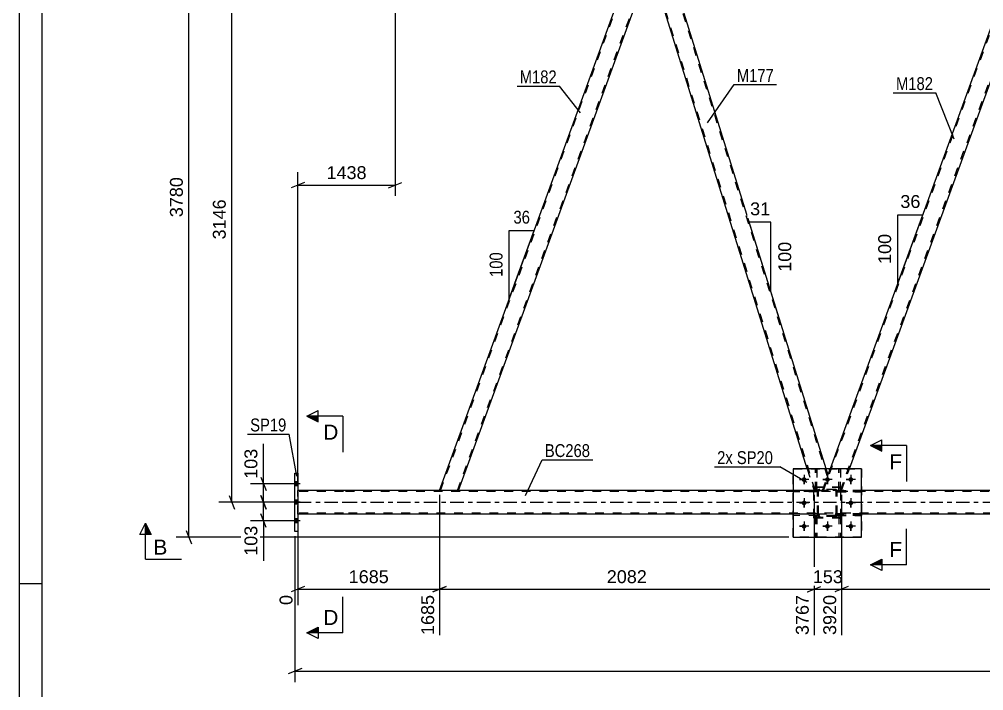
# Model space of a CAD drawing. Header units: millimetres. Extents: x 0 to 841, y 0 to 594.
# Drawn here: x 0 to 214.4, y 274.2 to 423.5 of the extents above; entities that cross this region are included whole.
import ezdxf

# ---------------------------------------------------------------- set-up
doc = ezdxf.new("R2010")
doc.units = ezdxf.units.MM
doc.linetypes.add('DXK_LINE_DOT2', pattern=[3.9198, 1.9599, -1.9599])
doc.linetypes.add('DXK_LINE_DOT3', pattern=[5.9187, 2.979, -0.9799, 0.9799, -0.9799])
doc.styles.add('Arial', font='ARIAL.TTF', dxfattribs={"height": 0.2})
doc.styles.add('Arial Narrow', font='ARIALN.TTF', dxfattribs={"height": 0.2})

# ---------------------------------------------------------------- blocks, each defined once
blk = doc.blocks.new('Unknown-317913800-1115')
at = {"color": 5, "linetype": 'Continuous'}
for p, q in [((0, 594), (0, 0)), ((5, 589), (5, 5)), ((5, 298), (0, 298))]:
    blk.add_line(p, q, dxfattribs=at)
blk = doc.blocks.new('Part-317913800-2945 - 2863')
at = {"color": 7, "linetype": 'DXK_LINE_DOT2'}
for p, q in [((177.48, 318.72), (172.08, 318.72)), ((172.08, 318.4), (172.08, 318.72)), ((177.48, 318.4), (172.08, 318.4)), ((176.88, 318.4), (176.88, 318.72)), ((177.48, 318.72), (177.48, 318.4))]:
    blk.add_line(p, q, dxfattribs=at)
blk = doc.blocks.new('Bolt-317913800-2865 - 2863')
at = {"linetype": 'Continuous'}
for points in [[(61.94, 319.76), (61.94, 320.64), (61.3, 320.64), (61.3, 319.76)], [(61.94, 319.76), (61.94, 320.64), (61.3, 320.64), (61.3, 319.76)], [(61.94, 319.76), (61.94, 320.64), (61.3, 320.64), (61.3, 319.76)], [(61.94, 315.66), (61.94, 316.54), (61.3, 316.54), (61.3, 315.66)], [(61.94, 315.66), (61.94, 316.54), (61.3, 316.54), (61.3, 315.66)], [(61.94, 311.56), (61.94, 312.44), (61.3, 312.44), (61.3, 311.56)], [(61.94, 311.56), (61.94, 312.44), (61.3, 312.44), (61.3, 311.56)], [(61.94, 311.56), (61.94, 312.44), (61.3, 312.44), (61.3, 311.56)]]:
    blk.add_hatch(color=1, dxfattribs=at).paths.add_polyline_path(points)
at = {"color": 1, "linetype": 'Continuous'}
for p, q in [((62.46, 320.2), (59.14, 320.2)), ((62.46, 320.2), (59.14, 320.2)), ((62.46, 320.2), (59.14, 320.2)), ((61.94, 320.64), (61.3, 320.64)), ((61.94, 320.64), (61.3, 320.64)), ((61.94, 320.64), (61.3, 320.64)), ((61.94, 319.76), (61.3, 319.76)), ((61.94, 319.76), (61.3, 319.76)), ((61.94, 319.76), (61.3, 319.76)), ((62.46, 316.1), (59.14, 316.1)), ((62.46, 316.1), (59.14, 316.1)), ((61.94, 316.54), (61.3, 316.54)), ((61.94, 316.54), (61.3, 316.54)), ((61.94, 315.66), (61.3, 315.66)), ((61.94, 315.66), (61.3, 315.66)), ((62.46, 312), (59.14, 312)), ((62.46, 312), (59.14, 312)), ((62.46, 312), (59.14, 312)), ((61.94, 312.44), (61.3, 312.44)), ((61.94, 312.44), (61.3, 312.44)), ((61.94, 312.44), (61.3, 312.44)), ((61.94, 311.56), (61.3, 311.56)), ((61.94, 311.56), (61.3, 311.56)), ((61.94, 311.56), (61.3, 311.56))]:
    blk.add_line(p, q, dxfattribs=at)
blk = doc.blocks.new('Bolt-317913800-2866 - 2863')
at = {"color": 1, "linetype": 'Continuous'}
for p, q in [((174.48, 322.2), (174.48, 321.51)), ((179.68, 322.2), (179.68, 321.51)), ((184.88, 322.2), (184.88, 321.51)), ((173.44, 321.16), (174.13, 321.16)), ((174.48, 320.12), (174.48, 320.82)), ((175.52, 321.16), (174.83, 321.16)), ((178.64, 321.16), (179.33, 321.16)), ((179.68, 320.12), (179.68, 320.82)), ((180.72, 321.16), (180.03, 321.16)), ((183.84, 321.16), (184.53, 321.16)), ((184.88, 320.12), (184.88, 320.82)), ((185.92, 321.16), (185.23, 321.16)), ((173.44, 315.96), (174.13, 315.96)), ((174.48, 317), (174.48, 316.31)), ((174.48, 314.92), (174.48, 315.62)), ((175.52, 315.96), (174.83, 315.96)), ((183.84, 315.96), (184.53, 315.96)), ((184.88, 317), (184.88, 316.31)), ((184.88, 314.92), (184.88, 315.62)), ((185.92, 315.96), (185.23, 315.96)), ((174.48, 311.8), (174.48, 311.11)), ((179.68, 311.8), (179.68, 311.11)), ((184.88, 311.8), (184.88, 311.11)), ((173.44, 310.76), (174.13, 310.76)), ((174.48, 309.72), (174.48, 310.42)), ((175.52, 310.76), (174.83, 310.76)), ((178.64, 310.76), (179.33, 310.76)), ((179.68, 309.72), (179.68, 310.42)), ((180.72, 310.76), (180.03, 310.76)), ((183.84, 310.76), (184.53, 310.76)), ((184.88, 309.72), (184.88, 310.42)), ((185.92, 310.76), (185.23, 310.76))]:
    blk.add_line(p, q, dxfattribs=at)
blk = doc.blocks.new('Part-317913800-2977 - 2863')
at = {"color": 7, "linetype": 'DXK_LINE_DOT2'}
for p, q in [((177.35, 313.2), (177.03, 313.2)), ((177.03, 313.2), (177.03, 308.36)), ((177.35, 313.2), (177.35, 308.36)), ((177.03, 312.6), (177.35, 312.6)), ((177.03, 308.36), (177.35, 308.36))]:
    blk.add_line(p, q, dxfattribs=at)
blk = doc.blocks.new('Part-317913800-3216 - 2863')
at = {"color": 7, "linetype": 'DXK_LINE_DOT2'}
for p, q in [((177.48, 318.72), (172.08, 318.72)), ((172.08, 318.72), (172.08, 318.4)), ((177.48, 318.4), (172.08, 318.4)), ((176.88, 318.4), (176.88, 318.72)), ((177.48, 318.4), (177.48, 318.72))]:
    blk.add_line(p, q, dxfattribs=at)
blk = doc.blocks.new('Part-317913800-2946 - 2863')
at = {"color": 7, "linetype": 'DXK_LINE_DOT2'}
for p, q in [((181.88, 313.2), (181.88, 313.52)), ((181.88, 313.52), (187.28, 313.52)), ((187.28, 313.2), (181.88, 313.2)), ((182.48, 313.2), (182.48, 313.52)), ((187.28, 313.52), (187.28, 313.2))]:
    blk.add_line(p, q, dxfattribs=at)
blk = doc.blocks.new('Part-317913800-2967 - 2863')
at = {"color": 2, "linetype": 'Continuous'}
for p, q in [((177.03, 323.56), (177.03, 323.56)), ((177.35, 323.56), (177.03, 323.56)), ((177.35, 323.56), (177.35, 323.56))]:
    blk.add_line(p, q, dxfattribs=at)
at = {"color": 7, "linetype": 'DXK_LINE_DOT2'}
for p, q in [((177.03, 318.72), (177.03, 323.56)), ((177.35, 318.72), (177.35, 323.56)), ((177.03, 319.32), (177.35, 319.32)), ((177.35, 318.72), (177.03, 318.72))]:
    blk.add_line(p, q, dxfattribs=at)
blk = doc.blocks.new('Part-317913800-2968 - 2863')
at = {"color": 7, "linetype": 'DXK_LINE_DOT2'}
for p, q in [((177.48, 313.52), (172.08, 313.52)), ((172.08, 313.2), (172.08, 313.52)), ((177.48, 313.2), (172.08, 313.2)), ((176.88, 313.2), (176.88, 313.52)), ((177.48, 313.52), (177.48, 313.2))]:
    blk.add_line(p, q, dxfattribs=at)
blk = doc.blocks.new('Part-317913800-3123 - 2863')
at = {"color": 2, "linetype": 'Continuous'}
for p, q in [((72.06, 318.74), (61.94, 318.74)), ((172.08, 318.74), (72.16, 318.74)), ((342.35, 318.74), (187.28, 318.74)), ((72.06, 313.46), (61.94, 313.46)), ((172.08, 313.46), (72.16, 313.46)), ((342.35, 313.46), (187.28, 313.46))]:
    blk.add_line(p, q, dxfattribs=at)
at = {"color": 7, "linetype": 'DXK_LINE_DOT2'}
for p, q in [((61.94, 313.46), (61.94, 318.74)), ((72.06, 318.5), (61.94, 318.5)), ((740.86, 318.5), (72.16, 318.5)), ((187.28, 318.74), (172.08, 318.74)), ((72.06, 313.7), (61.94, 313.7)), ((741.49, 313.7), (72.16, 313.7)), ((187.28, 313.46), (172.08, 313.46))]:
    blk.add_line(p, q, dxfattribs=at)
at = {"color": 7, "linetype": 'DXK_LINE_DOT3'}
for p, q in [((61.94, 316.1), (72.06, 316.1)), ((72.16, 316.1), (741.17, 316.1))]:
    blk.add_line(p, q, dxfattribs=at)
blk = doc.blocks.new('Part-317913800-3093 - 2863')
at = {"color": 7, "linetype": 'DXK_LINE_DOT2'}
for p, q in [((181.88, 318.4), (181.88, 318.72)), ((181.88, 318.72), (187.28, 318.72)), ((187.28, 318.4), (181.88, 318.4)), ((182.48, 318.4), (182.48, 318.72)), ((187.28, 318.72), (187.28, 318.4))]:
    blk.add_line(p, q, dxfattribs=at)
blk = doc.blocks.new('Part-317913800-3019 - 2863')
at = {"color": 2, "linetype": 'Continuous'}
for p, q in [((172.08, 323.56), (172.08, 308.36)), ((187.28, 323.56), (172.08, 323.56)), ((187.28, 308.36), (187.28, 323.56)), ((172.08, 308.36), (187.28, 308.36))]:
    blk.add_line(p, q, dxfattribs=at)
blk = doc.blocks.new('Bolt-317913800-3046 - 2863')
at = {"linetype": 'Continuous'}
for points in [[(175, 321.16, -1), (173.96, 321.16, -1)], [(180.2, 321.16, -1), (179.16, 321.16, -1)], [(185.4, 321.16, -1), (184.36, 321.16, -1)], [(175, 315.96, -1), (173.96, 315.96, -1)], [(185.4, 315.96, -1), (184.36, 315.96, -1)], [(175, 310.76, -1), (173.96, 310.76, -1)], [(180.2, 310.76, -1), (179.16, 310.76, -1)], [(185.4, 310.76, -1), (184.36, 310.76, -1)]]:
    blk.add_hatch(color=1, dxfattribs=at).paths.add_polyline_path(points)
at = {"color": 1, "linetype": 'Continuous'}
for p, q in [((174.48, 322.2), (174.48, 320.12)), ((179.68, 322.2), (179.68, 320.12)), ((184.88, 322.2), (184.88, 320.12)), ((175.52, 321.16), (173.44, 321.16)), ((180.72, 321.16), (178.64, 321.16)), ((185.92, 321.16), (183.84, 321.16)), ((175.52, 315.96), (173.44, 315.96)), ((174.48, 317), (174.48, 314.92)), ((185.92, 315.96), (183.84, 315.96)), ((184.88, 317), (184.88, 314.92)), ((174.48, 311.8), (174.48, 309.72)), ((179.68, 311.8), (179.68, 309.72)), ((184.88, 311.8), (184.88, 309.72)), ((175.52, 310.76), (173.44, 310.76)), ((180.72, 310.76), (178.64, 310.76)), ((185.92, 310.76), (183.84, 310.76))]:
    blk.add_line(p, q, dxfattribs=at)
blk = doc.blocks.new('Part-317913800-3157 - 2863')
at = {"color": 7, "linetype": 'DXK_LINE_DOT2'}
for p, q in [((177.48, 318.48), (177.52, 318.67)), ((177.52, 318.67), (177.48, 318.48)), ((177.48, 313.44), (177.48, 318.48)), ((177.72, 318.48), (177.74, 318.57)), ((177.72, 313.44), (177.72, 318.48)), ((177.74, 318.57), (177.79, 318.65)), ((177.77, 318.93), (177.96, 318.96)), ((177.96, 318.96), (177.77, 318.93)), ((177.79, 318.65), (177.87, 318.7)), ((177.87, 318.7), (177.96, 318.72)), ((181.4, 318.96), (177.96, 318.96)), ((177.96, 318.72), (181.4, 318.72)), ((181.4, 318.96), (181.58, 318.93)), ((181.58, 318.93), (181.4, 318.96)), ((181.4, 318.72), (181.49, 318.7)), ((181.49, 318.7), (181.57, 318.65)), ((181.57, 318.65), (181.62, 318.57)), ((181.62, 318.57), (181.64, 318.48)), ((181.64, 313.44), (181.64, 318.48)), ((181.84, 318.67), (181.88, 318.48)), ((181.88, 318.48), (181.84, 318.67)), ((181.88, 313.44), (181.88, 318.48)), ((177.52, 313.26), (177.48, 313.44)), ((177.48, 313.44), (177.52, 313.26)), ((177.74, 313.35), (177.72, 313.44)), ((177.79, 313.27), (177.74, 313.35)), ((177.87, 313.22), (177.79, 313.27)), ((177.96, 313.2), (177.87, 313.22)), ((181.4, 313.2), (177.96, 313.2)), ((181.49, 313.22), (181.4, 313.2)), ((181.57, 313.27), (181.49, 313.22)), ((181.62, 313.35), (181.57, 313.27)), ((181.64, 313.44), (181.62, 313.35)), ((181.88, 313.44), (181.84, 313.26)), ((181.84, 313.26), (181.88, 313.44)), ((177.96, 312.96), (177.77, 313)), ((177.77, 313), (177.96, 312.96)), ((181.4, 312.96), (177.96, 312.96)), ((181.58, 313), (181.4, 312.96)), ((181.4, 312.96), (181.58, 313))]:
    blk.add_line(p, q, dxfattribs=at)
at = {"color": 7, "linetype": 'DXK_LINE_DOT3'}
blk.add_line((179.68, 315.96), (179.68, 315.96), dxfattribs=at)
at = {"color": 7, "linetype": 'DXK_LINE_DOT2'}
for centre, start, end in [((177.96, 318.48), 112.5, 157.5), ((177.96, 318.48), 112.5, 157.5), ((181.4, 318.48), 22.5, 67.5), ((181.4, 318.48), 22.5, 67.5), ((177.96, 313.44), 202.5, 247.5), ((177.96, 313.44), 202.5, 247.5), ((181.4, 313.44), 292.5, 337.5), ((181.4, 313.44), 292.5, 337.5)]:
    blk.add_arc(centre, 0.48, start, end, dxfattribs=at)
blk = doc.blocks.new('Part-317913800-3124 - 2863')
at = {"color": 7, "linetype": 'DXK_LINE_DOT2'}
for p, q in [((182.68, 319.36), (176.68, 319.36)), ((176.68, 312.56), (176.68, 319.36)), ((182.68, 312.56), (182.68, 319.36)), ((182.68, 312.56), (176.68, 312.56))]:
    blk.add_line(p, q, dxfattribs=at)
blk = doc.blocks.new('Part-317913800-3148 - 2863')
at = {"color": 7, "linetype": 'DXK_LINE_DOT2'}
for p, q in [((182.23, 318.72), (182.23, 323.56)), ((182.23, 323.56), (182.55, 323.56)), ((182.55, 323.56), (182.55, 318.72)), ((182.23, 319.32), (182.55, 319.32)), ((182.55, 318.72), (182.23, 318.72))]:
    blk.add_line(p, q, dxfattribs=at)
blk = doc.blocks.new('Part-317913800-3156 - 2863')
at = {"color": 7, "linetype": 'DXK_LINE_DOT2'}
for p, q in [((177.03, 313.2), (177.35, 313.2)), ((177.03, 313.2), (177.03, 308.36)), ((177.35, 313.2), (177.35, 308.36)), ((177.03, 312.6), (177.35, 312.6)), ((177.35, 308.36), (177.03, 308.36))]:
    blk.add_line(p, q, dxfattribs=at)
blk = doc.blocks.new('Part-317913800-3189 - 2863')
at = {"color": 7, "linetype": 'DXK_LINE_DOT2'}
for p, q in [((182.68, 319.5), (176.68, 319.5)), ((176.68, 312.7), (176.68, 319.5)), ((182.68, 312.7), (182.68, 319.5)), ((182.68, 312.7), (176.68, 312.7))]:
    blk.add_line(p, q, dxfattribs=at)
blk = doc.blocks.new('Part-317913800-3190 - 2863')
at = {"color": 7, "linetype": 'DXK_LINE_DOT2'}
for p, q in [((177.48, 318.48), (177.52, 318.67)), ((177.52, 318.67), (177.48, 318.48)), ((177.48, 313.44), (177.48, 318.48)), ((177.72, 318.48), (177.74, 318.57)), ((177.72, 313.44), (177.72, 318.48)), ((177.74, 318.57), (177.79, 318.65)), ((177.77, 318.93), (177.96, 318.96)), ((177.96, 318.96), (177.77, 318.93)), ((177.79, 318.65), (177.87, 318.7)), ((177.87, 318.7), (177.96, 318.72)), ((181.4, 318.96), (177.96, 318.96)), ((177.96, 318.72), (181.4, 318.72)), ((181.4, 318.96), (181.58, 318.93)), ((181.58, 318.93), (181.4, 318.96)), ((181.4, 318.72), (181.49, 318.7)), ((181.49, 318.7), (181.57, 318.65)), ((181.57, 318.65), (181.62, 318.57)), ((181.62, 318.57), (181.64, 318.48)), ((181.64, 313.44), (181.64, 318.48)), ((181.84, 318.67), (181.88, 318.48)), ((181.88, 318.48), (181.84, 318.67)), ((181.88, 313.44), (181.88, 318.48)), ((177.52, 313.26), (177.48, 313.44)), ((177.48, 313.44), (177.52, 313.26)), ((177.74, 313.35), (177.72, 313.44)), ((177.79, 313.27), (177.74, 313.35)), ((177.87, 313.22), (177.79, 313.27)), ((177.96, 313.2), (177.87, 313.22)), ((181.4, 313.2), (177.96, 313.2)), ((181.49, 313.22), (181.4, 313.2)), ((181.57, 313.27), (181.49, 313.22)), ((181.62, 313.35), (181.57, 313.27)), ((181.64, 313.44), (181.62, 313.35)), ((181.88, 313.44), (181.84, 313.26)), ((181.84, 313.26), (181.88, 313.44)), ((177.96, 312.96), (177.77, 313)), ((177.77, 313), (177.96, 312.96)), ((181.4, 312.96), (177.96, 312.96)), ((181.58, 313), (181.4, 312.96)), ((181.4, 312.96), (181.58, 313))]:
    blk.add_line(p, q, dxfattribs=at)
at = {"color": 7, "linetype": 'DXK_LINE_DOT3'}
blk.add_line((179.68, 315.96), (179.68, 315.96), dxfattribs=at)
at = {"color": 7, "linetype": 'DXK_LINE_DOT2'}
for centre, start, end in [((177.96, 318.48), 112.5, 157.5), ((177.96, 318.48), 112.5, 157.5), ((181.4, 318.48), 22.5, 67.5), ((181.4, 318.48), 22.5, 67.5), ((177.96, 313.44), 202.5, 247.5), ((177.96, 313.44), 202.5, 247.5), ((181.4, 313.44), 292.5, 337.5), ((181.4, 313.44), 292.5, 337.5)]:
    blk.add_arc(centre, 0.48, start, end, dxfattribs=at)
blk = doc.blocks.new('Part-317913800-3213 - 2863')
at = {"color": 2, "linetype": 'Continuous'}
for p, q in [((182.23, 323.56), (182.23, 323.56)), ((182.55, 323.56), (182.23, 323.56)), ((182.55, 323.56), (182.55, 323.56))]:
    blk.add_line(p, q, dxfattribs=at)
at = {"color": 7, "linetype": 'DXK_LINE_DOT2'}
for p, q in [((182.23, 318.72), (182.23, 323.56)), ((182.55, 318.72), (182.55, 323.56)), ((182.23, 319.32), (182.55, 319.32)), ((182.55, 318.72), (182.23, 318.72))]:
    blk.add_line(p, q, dxfattribs=at)
blk = doc.blocks.new('Part-317913800-3215 - 2863')
at = {"color": 7, "linetype": 'DXK_LINE_DOT2'}
for p, q in [((177.48, 313.52), (172.08, 313.52)), ((172.08, 313.52), (172.08, 313.2)), ((177.48, 313.2), (172.08, 313.2)), ((176.88, 313.2), (176.88, 313.52)), ((177.48, 313.2), (177.48, 313.52))]:
    blk.add_line(p, q, dxfattribs=at)
blk = doc.blocks.new('Part-317913800-3217 - 2863')
at = {"color": 7, "linetype": 'DXK_LINE_DOT2'}
for p, q in [((187.28, 313.52), (181.88, 313.52)), ((181.88, 313.52), (181.88, 313.2)), ((181.88, 313.2), (187.28, 313.2)), ((182.48, 313.2), (182.48, 313.52)), ((187.28, 313.2), (187.28, 313.52))]:
    blk.add_line(p, q, dxfattribs=at)
blk = doc.blocks.new('Part-317913800-3218 - 2863')
at = {"color": 7, "linetype": 'DXK_LINE_DOT2'}
for p, q in [((187.28, 318.72), (181.88, 318.72)), ((181.88, 318.72), (181.88, 318.4)), ((181.88, 318.4), (187.28, 318.4)), ((182.48, 318.4), (182.48, 318.72)), ((187.28, 318.4), (187.28, 318.72))]:
    blk.add_line(p, q, dxfattribs=at)
blk = doc.blocks.new('Part-317913800-3251 - 2863')
at = {"color": 7, "linetype": 'DXK_LINE_DOT2'}
for p, q in [((182.55, 313.2), (182.23, 313.2)), ((182.23, 313.2), (182.23, 308.36)), ((182.55, 313.2), (182.55, 308.36)), ((182.23, 312.6), (182.55, 312.6)), ((182.23, 308.36), (182.55, 308.36))]:
    blk.add_line(p, q, dxfattribs=at)
blk = doc.blocks.new('Part-317913800-3266 - 2863')
at = {"color": 7, "linetype": 'DXK_LINE_DOT2'}
for p, q in [((177.03, 318.72), (177.03, 323.56)), ((177.03, 323.56), (177.35, 323.56)), ((177.35, 323.56), (177.35, 318.72)), ((177.03, 319.32), (177.35, 319.32)), ((177.35, 318.72), (177.03, 318.72))]:
    blk.add_line(p, q, dxfattribs=at)
blk = doc.blocks.new('Part-317913800-3272 - 2863')
at = {"color": 7, "linetype": 'DXK_LINE_DOT2'}
for p, q in [((182.23, 313.2), (182.55, 313.2)), ((182.23, 313.2), (182.23, 308.36)), ((182.55, 313.2), (182.55, 308.36)), ((182.23, 312.6), (182.55, 312.6)), ((182.55, 308.36), (182.23, 308.36))]:
    blk.add_line(p, q, dxfattribs=at)
blk = doc.blocks.new('Part-317913800-3287 - 2863')
at = {"color": 2, "linetype": 'Continuous'}
for p, q in [((61.3, 309.6), (61.3, 322.6)), ((61.3, 322.6), (61.94, 322.6)), ((61.94, 322.6), (61.94, 309.6)), ((61.94, 309.6), (61.3, 309.6))]:
    blk.add_line(p, q, dxfattribs=at)
blk = doc.blocks.new('Part-317913800-3292 - 2863')
at = {"color": 7, "linetype": 'DXK_LINE_DOT2'}
for p, q in [((172.08, 308.36), (172.08, 323.56)), ((172.08, 323.56), (187.28, 323.56)), ((187.28, 323.56), (187.28, 308.36)), ((187.28, 308.36), (172.08, 308.36))]:
    blk.add_line(p, q, dxfattribs=at)
blk = doc.blocks.new('Part-317913800-3340 - 2863')
at = {"color": 2, "linetype": 'Continuous'}
for p, q in [((141.8, 439.96), (140.26, 435.71)), ((143.12, 439.96), (141.8, 439.96)), ((179.4, 323.56), (143.12, 439.96)), ((175.21, 323.56), (140.26, 435.71))]:
    blk.add_line(p, q, dxfattribs=at)
at = {"color": 7, "linetype": 'DXK_LINE_DOT2'}
for p, q in [((179.69, 321.84), (142.87, 439.96)), ((176.97, 318.74), (140.39, 436.08)), ((175.21, 323.56), (176.72, 318.74)), ((178.56, 318.74), (179.82, 322.21)), ((179.82, 322.21), (179.4, 323.56)), ((176.72, 318.74), (178.56, 318.74))]:
    blk.add_line(p, q, dxfattribs=at)
blk = doc.blocks.new('Part-317913800-3345 - 2863')
at = {"color": 7, "linetype": 'DXK_LINE_DOT2'}
for p, q in [((178.82, 318.74), (222.94, 439.96)), ((182.56, 318.74), (226.68, 439.96)), ((222.94, 439.96), (222.96, 439.96)), ((226.94, 439.96), (225.39, 435.71)), ((178.56, 318.74), (180.32, 323.56)), ((182.82, 318.74), (184.57, 323.56)), ((182.82, 318.74), (178.56, 318.74))]:
    blk.add_line(p, q, dxfattribs=at)
at = {"color": 2, "linetype": 'Continuous'}
for p, q in [((222.68, 439.96), (180.32, 323.56)), ((226.94, 439.96), (222.68, 439.96)), ((184.57, 323.56), (225.39, 435.71))]:
    blk.add_line(p, q, dxfattribs=at)
blk = doc.blocks.new('Part-317913800-3355 - 2863')
at = {"color": 2, "linetype": 'Continuous'}
for p, q in [((93.43, 318.74), (137.55, 439.96)), ((137.55, 439.96), (141.8, 439.96)), ((97.68, 318.74), (140.26, 435.71))]:
    blk.add_line(p, q, dxfattribs=at)
at = {"color": 7, "linetype": 'DXK_LINE_DOT2'}
for p, q in [((93.68, 318.74), (137.8, 439.96)), ((97.43, 318.74), (141.55, 439.96)), ((137.8, 439.96), (137.82, 439.96)), ((140.26, 435.71), (141.8, 439.96)), ((97.68, 318.74), (93.43, 318.74))]:
    blk.add_line(p, q, dxfattribs=at)
blk = doc.blocks.new('StraightDimension-317913800-4324 - 2863')
at = {"color": 7, "linetype": 'Continuous'}
for p, q in [((38.31, 458.06), (37.11, 461.06)), ((86.79, 459.56), (34.86, 459.56)), ((37.71, 308.36), (37.71, 459.56)), ((37.11, 309.86), (38.31, 306.86)), ((171.08, 308.36), (34.86, 308.36))]:
    blk.add_line(p, q, dxfattribs=at)
at = {"color": 0}
blk.add_wipeout([(36.96, 389.01), (32.76, 389.01), (32.76, 378.92), (36.96, 378.92)], dxfattribs=at)
at = {"color": 3, "style": 'Arial'}
blk.add_text('3780', height=2.865, rotation=90.0002, dxfattribs=at).set_placement((36.36, 379.52))
blk = doc.blocks.new('StraightDimension-317913800-3922 - 2863')
at = {"color": 7, "linetype": 'Continuous'}
for p, q in [((93.43, 317.74), (93.43, 286.58)), ((61.94, 312.46), (61.94, 293.25)), ((63.44, 297.37), (60.44, 296.17)), ((61.94, 296.77), (93.43, 296.77)), ((91.93, 296.17), (94.93, 297.37))]:
    blk.add_line(p, q, dxfattribs=at)
at = {"color": 0}
blk.add_wipeout([(82.73, 297.52), (82.73, 301.72), (72.64, 301.72), (72.64, 297.52)], dxfattribs=at)
at = {"color": 0, "linetype": 'Continuous'}
for points in [[(61.34, 296.07), (57.14, 296.07), (57.14, 292.65), (61.34, 292.65)], [(92.83, 296.07), (88.63, 296.07), (88.63, 285.98), (92.83, 285.98)]]:
    blk.add_wipeout(points, dxfattribs=at)
at = {"color": 3, "style": 'Arial'}
blk.add_text('1685', height=2.865, dxfattribs=at).set_placement((73.24, 298.12))
at = {"color": 3, "linetype": 'Continuous', "style": 'Arial'}
for s, height, p in [('0', 2.87, (60.74, 293.25)), ('1685', 2.865, (92.23, 286.58))]:
    blk.add_text(s, height=height, rotation=90.0002, dxfattribs=at).set_placement(p)
blk = doc.blocks.new('StraightDimension-317913800-3563 - 2863')
at = {"color": 7, "linetype": 'Continuous'}
for p, q in [((83.56, 438.96), (83.56, 384.25)), ((61.94, 319.74), (61.94, 389.5)), ((63.44, 387.25), (60.44, 386.05)), ((61.94, 386.65), (83.56, 386.65)), ((82.06, 386.05), (85.06, 387.25))]:
    blk.add_line(p, q, dxfattribs=at)
at = {"color": 0}
blk.add_wipeout([(77.8, 387.4), (77.8, 391.6), (67.71, 391.6), (67.71, 387.4)], dxfattribs=at)
at = {"color": 3, "style": 'Arial'}
blk.add_text('1438', height=2.865, dxfattribs=at).set_placement((68.31, 388))
blk = doc.blocks.new('AngleDimension-317913800-3476 - 2863')
at = {"color": 7, "linetype": 'Continuous'}
for p, q in [((108.94, 376.59), (114.48, 376.59)), ((108.94, 361.36), (114.48, 376.59)), ((108.94, 361.36), (108.94, 376.59)), ((110.21, 364.86), (114.48, 376.59))]:
    blk.add_line(p, q, dxfattribs=at)
at = {"color": 0}
for points in [[(114.14, 377.49), (114.14, 381.69), (109.28, 381.69), (109.28, 377.49)], [(108.04, 372.32), (103.84, 372.32), (103.84, 365.63), (108.04, 365.63)]]:
    blk.add_wipeout(points, dxfattribs=at)
at = {"color": 3, "style": 'Arial Narrow'}
blk.add_text('36', height=2.863, dxfattribs=at).set_placement((109.88, 378.09))
blk.add_text('100', height=2.863, rotation=90.0002, dxfattribs=at).set_placement((107.44, 366.23))
blk = doc.blocks.new('AngleDimension-317913800-3500 - 2863')
at = {"color": 7, "linetype": 'Continuous'}
for p, q in [((195.34, 380.07), (200.88, 380.07)), ((195.34, 364.84), (200.88, 380.07)), ((195.34, 364.84), (195.34, 380.07)), ((196.71, 368.61), (200.88, 380.07))]:
    blk.add_line(p, q, dxfattribs=at)
at = {"color": 0}
for points in [[(200.94, 380.97), (200.94, 385.17), (195.29, 385.17), (195.29, 380.97)], [(194.44, 376.39), (190.24, 376.39), (190.24, 368.52), (194.44, 368.52)]]:
    blk.add_wipeout(points, dxfattribs=at)
at = {"color": 3, "style": 'Arial'}
blk.add_text('36', height=2.865, dxfattribs=at).set_placement((195.89, 381.57))
blk.add_text('100', height=2.865, rotation=90.0002, dxfattribs=at).set_placement((193.84, 369.12))
blk = doc.blocks.new('StraightDimension-317913800-3520 - 2863')
at = {"color": 7, "linetype": 'Continuous'}
for p, q in [((53.68, 321.7), (54.88, 318.7)), ((60.3, 320.2), (51.43, 320.2)), ((54.28, 316.1), (54.28, 320.2)), ((54.88, 314.6), (53.68, 317.6)), ((60.62, 316.1), (51.43, 316.1))]:
    blk.add_line(p, q, dxfattribs=at)
at = {"color": 0}
blk.add_wipeout([(53.53, 328.6), (49.33, 328.6), (49.33, 320.72), (53.53, 320.72)], dxfattribs=at)
at = {"color": 7, "linetype": 'Continuous'}
blk.add_line((54.28, 320.2), (54.28, 329.12), dxfattribs=at)
blk.add_line((54.28, 320.2), (54.28, 329.12), dxfattribs=at)
at = {"color": 3, "style": 'Arial'}
blk.add_text('103', height=2.865, rotation=90.0002, dxfattribs=at).set_placement((52.93, 321.32))
blk = doc.blocks.new('StraightDimension-317913800-3530 - 2863')
at = {"color": 7, "linetype": 'Continuous'}
for p, q in [((53.68, 317.6), (54.88, 314.6)), ((60.62, 316.1), (51.43, 316.1)), ((54.28, 312), (54.28, 316.1)), ((54.88, 310.5), (53.68, 313.5)), ((60.3, 312), (51.43, 312))]:
    blk.add_line(p, q, dxfattribs=at)
at = {"color": 0}
blk.add_wipeout([(53.53, 311.47), (49.33, 311.47), (49.33, 303.6), (53.53, 303.6)], dxfattribs=at)
at = {"color": 7, "linetype": 'Continuous'}
blk.add_line((54.28, 312), (54.28, 303.08), dxfattribs=at)
blk.add_line((54.28, 312), (54.28, 303.08), dxfattribs=at)
at = {"color": 3, "style": 'Arial'}
blk.add_text('103', height=2.865, rotation=90.0002, dxfattribs=at).set_placement((52.93, 304.2))
blk = doc.blocks.new('AngleDimension-317913800-3568 - 2863')
at = {"color": 7, "linetype": 'Continuous'}
for p, q in [((167.12, 378.44), (162.3, 378.44)), ((167.12, 362.97), (162.3, 378.44)), ((167.12, 362.97), (167.12, 378.44)), ((169.28, 356.04), (167.12, 362.97))]:
    blk.add_line(p, q, dxfattribs=at)
at = {"color": 0}
for points in [[(167.53, 379.34), (167.53, 383.54), (161.89, 383.54), (161.89, 379.34)], [(172.22, 374.64), (168.02, 374.64), (168.02, 366.77), (172.22, 366.77)]]:
    blk.add_wipeout(points, dxfattribs=at)
at = {"color": 3, "style": 'Arial'}
blk.add_text('31', height=2.865, dxfattribs=at).set_placement((162.49, 379.94))
blk.add_text('100', height=2.865, rotation=90.0002, dxfattribs=at).set_placement((171.62, 367.37))
blk = doc.blocks.new('StraightDimension-317913800-3828 - 2863')
at = {"color": 7, "linetype": 'Continuous'}
for p, q in [((81.92, 441.96), (44.4, 441.96)), ((47.85, 440.46), (46.65, 443.46)), ((47.25, 316.1), (47.25, 441.96)), ((46.65, 317.6), (47.85, 314.6)), ((60.3, 316.1), (44.4, 316.1))]:
    blk.add_line(p, q, dxfattribs=at)
at = {"color": 0}
blk.add_wipeout([(46.5, 384.08), (42.3, 384.08), (42.3, 373.98), (46.5, 373.98)], dxfattribs=at)
at = {"color": 3, "style": 'Arial'}
blk.add_text('3146', height=2.865, rotation=90.0002, dxfattribs=at).set_placement((45.9, 374.58))
blk = doc.blocks.new('StraightDimension-317913800-3928 - 2863')
at = {"color": 7, "linetype": 'Continuous'}
for p, q in [((93.43, 317.74), (93.43, 286.58)), ((176.72, 317.74), (176.72, 286.58)), ((94.93, 297.37), (91.93, 296.17)), ((93.43, 296.77), (176.72, 296.77)), ((175.22, 296.17), (178.22, 297.37))]:
    blk.add_line(p, q, dxfattribs=at)
at = {"color": 0}
blk.add_wipeout([(140.12, 297.52), (140.12, 301.72), (130.02, 301.72), (130.02, 297.52)], dxfattribs=at)
at = {"color": 0, "linetype": 'Continuous'}
blk.add_wipeout([(176.12, 296.07), (171.92, 296.07), (171.92, 285.98), (176.12, 285.98)], dxfattribs=at)
at = {"color": 3, "style": 'Arial'}
blk.add_text('2082', height=2.865, dxfattribs=at).set_placement((130.62, 298.12))
at = {"color": 3, "linetype": 'Continuous', "style": 'Arial'}
blk.add_text('3767', height=2.865, rotation=90.0002, dxfattribs=at).set_placement((175.52, 286.58))
blk = doc.blocks.new('StraightDimension-317913800-3939 - 2863')
at = {"color": 7, "linetype": 'Continuous'}
for p, q in [((176.72, 317.74), (176.72, 286.58)), ((182.82, 317.74), (182.82, 286.58)), ((175.22, 296.17), (178.22, 297.37)), ((176.72, 296.77), (182.82, 296.77)), ((184.32, 297.37), (181.32, 296.17))]:
    blk.add_line(p, q, dxfattribs=at)
at = {"color": 0}
blk.add_wipeout([(183.7, 297.52), (183.7, 301.72), (175.83, 301.72), (175.83, 297.52)], dxfattribs=at)
at = {"color": 0, "linetype": 'Continuous'}
blk.add_wipeout([(182.22, 296.07), (178.02, 296.07), (178.02, 285.98), (182.22, 285.98)], dxfattribs=at)
at = {"color": 3, "style": 'Arial'}
blk.add_text('153', height=2.865, dxfattribs=at).set_placement((176.43, 298.12))
at = {"color": 3, "linetype": 'Continuous', "style": 'Arial'}
blk.add_text('3920', height=2.865, rotation=90.0002, dxfattribs=at).set_placement((181.62, 286.58))
blk = doc.blocks.new('StraightDimension-317913800-3953 - 2863')
at = {"color": 7, "linetype": 'Continuous'}
for p, q in [((182.82, 317.74), (182.82, 286.58)), ((261.85, 317.74), (261.85, 286.58)), ((184.32, 297.37), (181.32, 296.17)), ((182.82, 296.77), (261.85, 296.77)), ((260.35, 296.17), (263.35, 297.37))]:
    blk.add_line(p, q, dxfattribs=at)
at = {"color": 0}
blk.add_wipeout([(227.38, 297.52), (227.38, 301.72), (217.29, 301.72), (217.29, 297.52)], dxfattribs=at)
at = {"color": 0, "linetype": 'Continuous'}
blk.add_wipeout([(261.25, 296.07), (257.05, 296.07), (257.05, 285.98), (261.25, 285.98)], dxfattribs=at)
at = {"color": 3, "style": 'Arial'}
blk.add_text('1976', height=2.865, dxfattribs=at).set_placement((217.89, 298.12))
at = {"color": 3, "linetype": 'Continuous', "style": 'Arial'}
blk.add_text('5895', height=2.865, rotation=90.0002, dxfattribs=at).set_placement((260.65, 286.58))
blk = doc.blocks.new('StraightDimension-317913800-4288 - 2863')
at = {"color": 7, "linetype": 'Continuous'}
for p, q in [((61.3, 308.6), (61.3, 276.12)), ((62.8, 279.12), (59.8, 277.92)), ((61.3, 278.52), (797.01, 278.52))]:
    blk.add_line(p, q, dxfattribs=at)
blk = doc.blocks.new('Mark-317913800-3119 - 2863')
at = {"color": 0}
blk.add_wipeout([(126.9, 326.17), (126.9, 329.17), (116.85, 329.17), (116.85, 326.17)], dxfattribs=at)
blk.add_wipeout([(126.9, 326.17), (126.9, 329.17), (116.85, 329.17), (116.85, 326.17)], dxfattribs=at)
at = {"color": 30, "linetype": 'Continuous'}
for p, q in [((112.53, 317.65), (116.25, 325.57)), ((116.25, 325.57), (127.5, 325.57))]:
    blk.add_line(p, q, dxfattribs=at)
at = {"color": 3, "style": 'Arial Narrow'}
blk.add_text('BC268', height=2.863, dxfattribs=at).set_placement((116.85, 326.17))
blk = doc.blocks.new('SectionMark-317913800-4364 - 2863')
at = {"color": 6, "linetype": 'Continuous'}
for p in [(26.81, 308.96), (28.06, 303.46)]:
    blk.add_line(p, (28.06, 311.46), dxfattribs=at)
at = {"color": 0, "linetype": 'Continuous'}
blk.add_wipeout([(32.92, 304.46), (32.92, 307.96), (29.81, 307.96), (29.81, 304.46)], dxfattribs=at)
at = {"linetype": 'Continuous'}
blk.add_hatch(color=6, dxfattribs=at).paths.add_polyline_path([(29.31, 308.96), (28.06, 308.96), (28.06, 311.46)])
at = {"color": 6, "linetype": 'Continuous'}
for p, q in [((28.06, 311.46), (29.31, 308.96)), ((29.31, 308.96), (26.81, 308.96)), ((28.06, 303.46), (36.06, 303.46))]:
    blk.add_line(p, q, dxfattribs=at)
at = {"color": 3, "linetype": 'Continuous', "style": 'Arial'}
blk.add_text('B', height=3.34, dxfattribs=at).set_placement((29.81, 304.46))
blk = doc.blocks.new('MarkSet-317913800-4410 - 2863')
at = {"color": 30, "linetype": 'Continuous'}
blk.add_line((175.13, 320.51), (169.07, 324.01), dxfattribs=at)
at = {"color": 0}
blk.add_wipeout([(158.63, 324.61), (158.63, 327.61), (155.16, 327.61), (155.16, 324.61)], dxfattribs=at)
blk.add_wipeout([(158.63, 324.61), (158.63, 327.61), (155.16, 327.61), (155.16, 324.61)], dxfattribs=at)
blk.add_wipeout([(167.57, 324.61), (167.57, 327.61), (159.53, 327.61), (159.53, 324.61)], dxfattribs=at)
blk.add_wipeout([(167.57, 324.61), (167.57, 327.61), (159.53, 327.61), (159.53, 324.61)], dxfattribs=at)
at = {"color": 30, "linetype": 'Continuous'}
blk.add_line((154.56, 324.01), (169.07, 324.01), dxfattribs=at)
at = {"color": 3, "style": 'Arial Narrow'}
for s, p in [('2x', (155.16, 324.61)), ('SP20', (159.53, 324.61))]:
    blk.add_text(s, height=2.863, dxfattribs=at).set_placement(p)
blk = doc.blocks.new('Mark-317913800-3283 - 2863')
at = {"color": 0}
blk.add_wipeout([(59.38, 331.87), (59.38, 334.87), (51.34, 334.87), (51.34, 331.87)], dxfattribs=at)
blk.add_wipeout([(59.38, 331.87), (59.38, 334.87), (51.34, 334.87), (51.34, 331.87)], dxfattribs=at)
at = {"color": 30, "linetype": 'Continuous'}
for p in [(50.74, 331.27), (61.74, 321.89)]:
    blk.add_line(p, (59.98, 331.27), dxfattribs=at)
at = {"color": 3, "style": 'Arial Narrow'}
blk.add_text('SP19', height=2.863, dxfattribs=at).set_placement((51.34, 331.87))
blk = doc.blocks.new('Mark-317913800-3336 - 2863')
at = {"color": 0}
blk.add_wipeout([(167.75, 409.61), (167.75, 412.61), (159.53, 412.61), (159.53, 409.61)], dxfattribs=at)
blk.add_wipeout([(167.75, 409.61), (167.75, 412.61), (159.53, 412.61), (159.53, 409.61)], dxfattribs=at)
at = {"color": 30, "linetype": 'Continuous'}
for p, q in [((153.03, 400.5), (158.93, 409.01)), ((158.93, 409.01), (168.35, 409.01))]:
    blk.add_line(p, q, dxfattribs=at)
at = {"color": 3, "style": 'Arial Narrow'}
blk.add_text('M177', height=2.863, dxfattribs=at).set_placement((159.53, 409.61))
blk = doc.blocks.new('Mark-317913800-3341 - 2863')
at = {"color": 0}
blk.add_wipeout([(203.15, 407.8), (203.15, 410.8), (194.93, 410.8), (194.93, 407.8)], dxfattribs=at)
blk.add_wipeout([(203.15, 407.8), (203.15, 410.8), (194.93, 410.8), (194.93, 407.8)], dxfattribs=at)
at = {"color": 30, "linetype": 'Continuous'}
for p in [(194.33, 407.2), (207.87, 396.84)]:
    blk.add_line(p, (203.75, 407.2), dxfattribs=at)
at = {"color": 3, "style": 'Arial Narrow'}
blk.add_text('M182', height=2.863, dxfattribs=at).set_placement((194.93, 407.8))
blk = doc.blocks.new('Mark-317913800-3351 - 2863')
at = {"color": 0}
blk.add_wipeout([(119.49, 409.3), (119.49, 412.3), (111.27, 412.3), (111.27, 409.3)], dxfattribs=at)
blk.add_wipeout([(119.49, 409.3), (119.49, 412.3), (111.27, 412.3), (111.27, 409.3)], dxfattribs=at)
at = {"color": 30, "linetype": 'Continuous'}
for p in [(110.67, 408.7), (124.8, 402.76)]:
    blk.add_line(p, (120.09, 408.7), dxfattribs=at)
at = {"color": 3, "style": 'Arial Narrow'}
blk.add_text('M182', height=2.863, dxfattribs=at).set_placement((111.27, 409.3))
blk = doc.blocks.new('SectionMark-317913800-4360 - 2863')
at = {"linetype": 'Continuous'}
for points in [[(66.44, 335.28), (66.44, 334.03), (63.94, 335.28)], [(66.44, 288.31), (66.44, 287.06), (63.94, 287.06)]]:
    blk.add_hatch(color=6, dxfattribs=at).paths.add_polyline_path(points)
at = {"color": 6, "linetype": 'Continuous'}
for p, q in [((63.94, 335.28), (66.44, 336.53)), ((71.94, 335.28), (63.94, 335.28)), ((63.94, 335.28), (66.44, 334.03)), ((66.44, 334.03), (66.44, 336.53)), ((63.94, 287.06), (66.44, 288.31)), ((66.44, 288.31), (66.44, 285.81)), ((71.94, 287.06), (63.94, 287.06)), ((66.44, 285.81), (63.94, 287.06))]:
    blk.add_line(p, q, dxfattribs=at)
at = {"color": 0, "linetype": 'Continuous'}
for points in [[(70.94, 330.03), (70.94, 333.53), (67.57, 333.53), (67.57, 330.03)], [(70.94, 288.81), (70.94, 292.31), (67.57, 292.31), (67.57, 288.81)]]:
    blk.add_wipeout(points, dxfattribs=at)
at = {"color": 6, "linetype": 'Continuous'}
for p, q in [((71.94, 335.28), (71.94, 327.28)), ((71.94, 287.06), (71.94, 295.06))]:
    blk.add_line(p, q, dxfattribs=at)
at = {"color": 3, "linetype": 'Continuous', "style": 'Arial'}
for p in [(67.57, 330.03), (67.57, 288.81)]:
    blk.add_text('D', height=3.34, dxfattribs=at).set_placement(p)
blk = doc.blocks.new('SectionMark-317913800-4362 - 2863')
at = {"linetype": 'Continuous'}
for points in [[(191.77, 328.71), (191.77, 327.46), (189.27, 328.71)], [(191.77, 303.45), (191.77, 302.2), (189.27, 302.2)]]:
    blk.add_hatch(color=6, dxfattribs=at).paths.add_polyline_path(points)
at = {"color": 6, "linetype": 'Continuous'}
for p, q in [((189.27, 328.71), (191.77, 329.96)), ((197.27, 328.71), (189.27, 328.71)), ((189.27, 328.71), (191.77, 327.46)), ((191.77, 327.46), (191.77, 329.96)), ((189.27, 302.2), (191.77, 303.45)), ((191.77, 303.45), (191.77, 300.95)), ((197.27, 302.2), (189.27, 302.2)), ((191.77, 300.95), (189.27, 302.2))]:
    blk.add_line(p, q, dxfattribs=at)
at = {"color": 0, "linetype": 'Continuous'}
for points in [[(196.27, 323.46), (196.27, 326.96), (193.42, 326.96), (193.42, 323.46)], [(196.27, 303.95), (196.27, 307.45), (193.42, 307.45), (193.42, 303.95)]]:
    blk.add_wipeout(points, dxfattribs=at)
at = {"color": 6, "linetype": 'Continuous'}
for p, q in [((197.27, 328.71), (197.27, 320.71)), ((197.27, 302.2), (197.27, 310.2))]:
    blk.add_line(p, q, dxfattribs=at)
at = {"color": 3, "linetype": 'Continuous', "style": 'Arial'}
for p in [(193.42, 323.46), (193.42, 303.95)]:
    blk.add_text('F', height=3.34, dxfattribs=at).set_placement(p)

msp = doc.modelspace()

# ---------------------------------------------------------------- block references
for name in ['Unknown-317913800-1115', 'Part-317913800-3355 - 2863', 'Part-317913800-3340 - 2863', 'Part-317913800-3345 - 2863', 'Part-317913800-3287 - 2863', 'Part-317913800-3019 - 2863', 'Part-317913800-3292 - 2863', 'Bolt-317913800-2866 - 2863', 'Bolt-317913800-3046 - 2863', 'Part-317913800-2967 - 2863', 'Part-317913800-3266 - 2863', 'Part-317913800-3148 - 2863', 'Part-317913800-3213 - 2863', 'Bolt-317913800-2865 - 2863', 'Part-317913800-3189 - 2863', 'Part-317913800-3123 - 2863', 'Part-317913800-2945 - 2863', 'Part-317913800-3216 - 2863', 'Part-317913800-3124 - 2863', 'Part-317913800-3157 - 2863', 'Part-317913800-3190 - 2863', 'Part-317913800-3093 - 2863', 'Part-317913800-3218 - 2863', 'Part-317913800-2968 - 2863', 'Part-317913800-3215 - 2863', 'Part-317913800-2977 - 2863', 'Part-317913800-3156 - 2863', 'Part-317913800-2946 - 2863', 'Part-317913800-3217 - 2863', 'Part-317913800-3251 - 2863', 'Part-317913800-3272 - 2863']:
    msp.add_blockref(name, (0, 0))

# ---------------------------------------------------------------- next in the draw order: block references
for name in ['StraightDimension-317913800-4324 - 2863', 'AngleDimension-317913800-3500 - 2863']:
    msp.add_blockref(name, (0, 0))

# ---------------------------------------------------------------- next in the draw order: block references
for name in ['StraightDimension-317913800-3563 - 2863', 'AngleDimension-317913800-3476 - 2863', 'AngleDimension-317913800-3568 - 2863', 'StraightDimension-317913800-3922 - 2863']:
    msp.add_blockref(name, (0, 0))

# ---------------------------------------------------------------- next in the draw order: block references
for name in ['StraightDimension-317913800-3520 - 2863', 'StraightDimension-317913800-3928 - 2863']:
    msp.add_blockref(name, (0, 0))

# ---------------------------------------------------------------- next in the draw order: block references
for name in ['StraightDimension-317913800-3530 - 2863', 'StraightDimension-317913800-3939 - 2863']:
    msp.add_blockref(name, (0, 0))

# ---------------------------------------------------------------- next in the draw order: block references
for name in ['StraightDimension-317913800-3828 - 2863', 'StraightDimension-317913800-3953 - 2863']:
    msp.add_blockref(name, (0, 0))

# ---------------------------------------------------------------- next in the draw order: block references
msp.add_blockref('StraightDimension-317913800-4288 - 2863', (0, 0))

# ---------------------------------------------------------------- next in the draw order: block references
for name in ['Mark-317913800-3351 - 2863', 'Mark-317913800-3336 - 2863', 'Mark-317913800-3341 - 2863', 'Mark-317913800-3283 - 2863', 'Mark-317913800-3119 - 2863', 'MarkSet-317913800-4410 - 2863', 'SectionMark-317913800-4364 - 2863']:
    msp.add_blockref(name, (0, 0))

# ---------------------------------------------------------------- next in the draw order: block references
for name in ['SectionMark-317913800-4360 - 2863', 'SectionMark-317913800-4362 - 2863']:
    msp.add_blockref(name, (0, 0))

doc.saveas('drawing.dxf')
